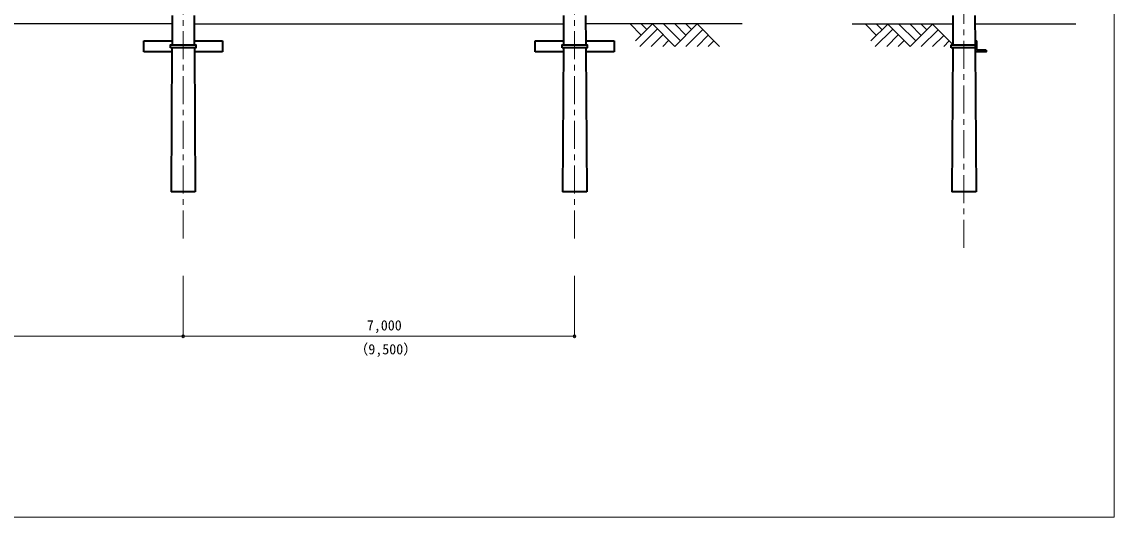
# Model space of a CAD drawing. Units: millimetres, scale not verified. Extents: x -17500 to 19500, y -11931 to 13069.
# Drawn here: x -35 to 19500, y -11931 to -3081 of the extents above; entities that cross this region are included whole.
import ezdxf
from ezdxf.enums import TextEntityAlignment as Align

# ---------------------------------------------------------------- set-up
doc = ezdxf.new("R2010")
doc.units = ezdxf.units.MM
doc.header["$LTSCALE"] = 100
doc.header["$PDMODE"] = 32
doc.header["$PDSIZE"] = 50
doc.linetypes.add('CHAIN1', pattern=[8, 5, -1, 1, -1])
for name, color, linetype, lineweight in [('0-0', 7, 'Continuous', 35), ('0-2', 7, 'Continuous', 35), ('0-9', 4, 'Continuous', 9), ('0-F', 3, 'Continuous', 25)]:
    doc.layers.add(name, color=color, linetype=linetype, lineweight=lineweight)
doc.styles.add('ＭＳ ゴシック', font='')
doc.styles.get('ＭＳ ゴシック').set_extended_font_data('MS Gothic')

msp = doc.modelspace()

# ---------------------------------------------------------------- linework, layer by layer
at = {"layer": '0-0', "color": 4, "linetype": 'CHAIN1', "lineweight": 9}
for p, q in [((9850.4, -6950.5), (9850.4, 10607.7)), ((16812.9, -7118.6), (16812.9, 10605.7)), ((2850.4, -6950.5), (2850.4, 9679.8))]:
    msp.add_line(p, q, dxfattribs=at)
at = {"layer": '0-0', "color": 3, "lineweight": 25}
for p, q in [((2653.4, -3118.6), (-3952.7, -3118.6)), ((3047.3, -3118.6), (9653.4, -3118.6)), ((12850.4, -3118.6), (10047.3, -3118.6))]:
    msp.add_line(p, q, dxfattribs=at)
at = {"layer": '0-0'}
for p, q in [((2144.2, -3618.6), (2144.2, -3418.6)), ((2144.2, -3418.6), (2651.4, -3418.6)), ((3055.9, -3418.6), (3556.5, -3418.6)), ((3556.5, -3418.6), (3556.5, -3618.6)), ((9144.2, -3618.6), (9144.2, -3418.6)), ((9144.2, -3418.6), (9651.4, -3418.6)), ((10055.9, -3418.6), (10556.5, -3418.6)), ((10556.5, -3418.6), (10556.5, -3618.6)), ((16587.9, -3543.6), (16587.9, -3493.6)), ((16587.9, -3493.6), (17012.3, -3493.6)), ((17011.8, -3418.6), (17042.3, -3418.6)), ((2650.1, -3618.6), (2144.2, -3618.6)), ((3556.5, -3618.6), (3050.7, -3618.6)), ((9650.1, -3618.6), (9144.2, -3618.6)), ((10556.5, -3618.6), (10050.7, -3618.6)), ((17012.7, -3543.6), (16587.9, -3543.6)), ((17213.2, -3618.6), (17013.2, -3618.6))]:
    msp.add_line(p, q, dxfattribs=at)
for points in [[(2625.4, -3543.6), (2625.4, -3493.6), (3075.4, -3493.6), (3075.4, -3543.6)], [(9625.4, -3543.6), (9625.4, -3493.6), (10075.4, -3493.6), (10075.4, -3543.6)]]:
    msp.add_lwpolyline(points, close=True, dxfattribs=at)
at = {"layer": '0-2'}
for p, q in [((2654.4, -2969.1), (2650.9, -3493.6)), ((3046.3, -2969.1), (3049.8, -3493.6)), ((9654.4, -2969.1), (9650.9, -3493.6)), ((10046.3, -2969.1), (10049.8, -3493.6)), ((16616.9, -2969.1), (16613.4, -3493.6)), ((17008.8, -2969.1), (17012.3, -3493.6)), ((16591.6, -3493.6), (17011.1, -3493.6)), ((17012.3, -3493.6), (17012.7, -3543.6)), ((17022.1, -3418.6), (17042.3, -3418.6)), ((17042.3, -3588.6), (17042.3, -3418.6)), ((2650.6, -3543.6), (2633.4, -6118.6)), ((3050.2, -3543.6), (3067.4, -6118.6)), ((9650.6, -3543.6), (9633.4, -6118.6)), ((10050.2, -3543.6), (10067.4, -6118.6)), ((16613.1, -3543.6), (16595.9, -6118.6)), ((17012.7, -3543.6), (17029.9, -6118.6)), ((17213, -3588.6), (17042.3, -3588.6)), ((3067.4, -6118.6), (2633.4, -6118.6)), ((10067.4, -6118.6), (9633.4, -6118.6)), ((17029.9, -6118.6), (16595.9, -6118.6))]:
    msp.add_line(p, q, dxfattribs=at)
at = {"layer": '0-2', "color": 3, "lineweight": 25}
for p, q in [((14816.6, -3118.6), (16615.8, -3118.6)), ((17017.4, -3118.6), (18816.6, -3118.6))]:
    msp.add_line(p, q, dxfattribs=at)
at = {"layer": '0-2'}
msp.add_lwpolyline([(17213, -3588.6), (17213.2, -3618.6), (17023.4, -3618.6)], dxfattribs=at)
at = {"layer": '0-9'}
for p, q in [((2850.4, -7618.6), (2850.4, -8700.3)), ((2850.4, -7618.6), (2850.4, -8700.3)), ((9850.4, -7618.6), (9850.4, -8700.3)), ((9850.4, -7618.6), (9850.4, -8700.3)), ((9850.4, -7618.6), (9850.4, -8700.3)), ((-11149.6, -8700.3), (2850.4, -8700.3)), ((2850.4, -8700.3), (9850.4, -8700.3))]:
    msp.add_line(p, q, dxfattribs=at)
for p in [(2850.4, -8700.3), (2850.4, -8700.3), (9850.4, -8700.3), (9850.4, -8700.3), (9850.4, -8700.3)]:
    msp.add_point(p, dxfattribs=at)
at = {"layer": '0-F', "color": 2, "lineweight": 18}
for p, q in [((19500, 13068.8), (19500, -11931.2)), ((19500, -11931.2), (-17500, -11931.2))]:
    msp.add_line(p, q, dxfattribs=at)
at = {"layer": '0-F'}
for p, q in [((11041.7, -3318.6), (10841.7, -3118.6)), ((11241.7, -3118.6), (10941.7, -3418.6)), ((11141.7, -3218.6), (11041.7, -3118.6)), ((11741.7, -3418.6), (11441.7, -3118.6)), ((11841.7, -3318.6), (11641.7, -3118.6)), ((11941.7, -3218.6), (11841.7, -3118.6)), ((12041.7, -3118.6), (12441.7, -3518.6)), ((14843.8, -3118.6), (16615.9, -3118.6)), ((15251.2, -3322.6), (15051.2, -3122.6)), ((15451.2, -3122.6), (15151.2, -3422.6)), ((15351.2, -3222.6), (15251.2, -3122.6)), ((15951.2, -3422.6), (15651.2, -3122.6)), ((16051.2, -3322.6), (15851.2, -3122.6)), ((16151.2, -3222.6), (16051.2, -3122.6)), ((16251.2, -3122.6), (16613.5, -3484.9)), ((11326.3, -3211.1), (11018.8, -3518.6)), ((11430, -3311.1), (11222.4, -3518.6)), ((12141.7, -3218.6), (11841.7, -3518.6)), ((12241.7, -3318.6), (12041.7, -3518.6)), ((15535.8, -3215.1), (15228.3, -3522.6)), ((15639.4, -3315), (15431.8, -3522.6)), ((16351.2, -3222.6), (16051.2, -3522.6)), ((11533.6, -3411), (11425.9, -3518.6)), ((12341.7, -3418.6), (12241.7, -3518.6)), ((15743, -3414.9), (15635.3, -3522.6)), ((16451.2, -3322.6), (16251.2, -3522.6)), ((16551.2, -3422.6), (16451.2, -3522.6))]:
    msp.add_line(p, q, dxfattribs=at)
for points in [[(12041.7, -3118.6), (11641.7, -3518.6), (11241.7, -3118.6)], [(16251.2, -3122.6), (15851.2, -3522.6), (15451.2, -3122.6)]]:
    msp.add_lwpolyline(points, dxfattribs=at)

# ---------------------------------------------------------------- texts
at = {"layer": '0-9', "style": 'ＭＳ ゴシック'}
for s, p in [('7,000', (6135.7, -8650.3)), ('（9,500）', (5911.9, -9077.4))]:
    msp.add_text(s, height=183.3, dxfattribs=at).set_placement(p, align=Align.BOTTOM_LEFT)

doc.saveas('drawing.dxf')
